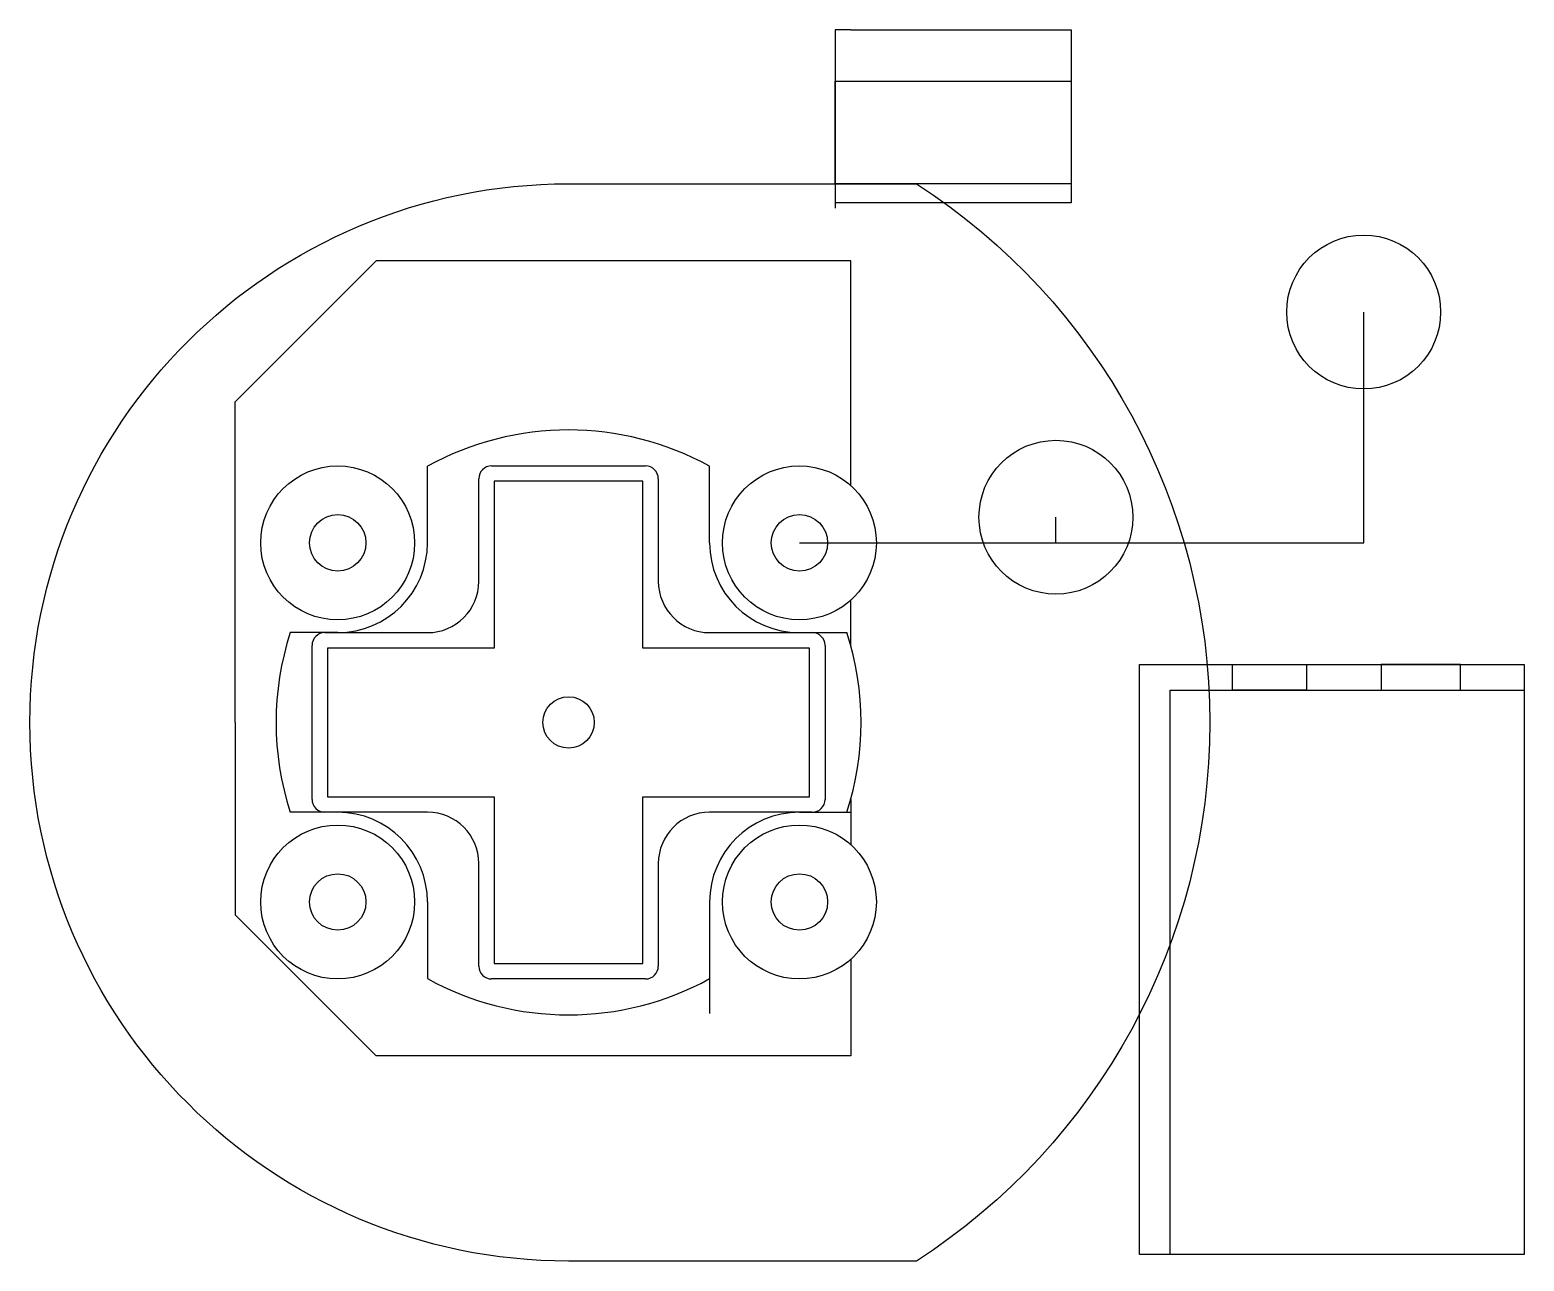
# Model space of a CAD drawing. Header units: inches. Extents: x -7.31 to -4.4, y -3.31 to -0.91.
import ezdxf

# ---------------------------------------------------------------- set-up
doc = ezdxf.new("R2010")
doc.units = ezdxf.units.IN
doc.layers.get('0').update_dxf_attribs({"linetype": 'CONTINUOUS'})

msp = doc.modelspace()

# ---------------------------------------------------------------- linework, layer by layer
for p, q in [((-5.7127, -0.9127), (-5.7427, -0.9127)), ((-5.7427, -0.9127), (-5.7427, -1.26)), ((-5.7127, -0.9127), (-5.3127, -0.9127)), ((-5.3127, -0.9127), (-5.2827, -0.9127)), ((-5.2827, -0.9127), (-5.2827, -1.25)), ((-5.8127, -1.2127), (-5.7127, -1.2127)), ((-5.2827, -1.25), (-5.7427, -1.25)), ((-6.9127, -1.6377), (-6.6377, -1.3627)), ((-5.7127, -1.3627), (-6.6377, -1.3627)), ((-5.7127, -1.8009), (-5.7127, -1.3627)), ((-4.7127, -1.9127), (-4.7127, -1.4627)), ((-6.9127, -2.2627), (-6.9127, -1.6377)), ((-6.5377, -1.9127), (-6.5377, -1.7634)), ((-6.4127, -1.7627), (-6.1127, -1.7627)), ((-5.9877, -1.9127), (-5.9877, -1.7634)), ((-6.4377, -1.9877), (-6.4377, -1.7877)), ((-6.0877, -1.7877), (-6.0877, -1.9877)), ((-5.3127, -1.9127), (-5.3127, -1.8627)), ((-5.8127, -1.9127), (-5.3127, -1.9127)), ((-5.3127, -1.9127), (-4.7127, -1.9127)), ((-5.7127, -2.1127), (-5.7127, -2.0245)), ((-6.7127, -2.0877), (-6.8053, -2.0877)), ((-6.7377, -2.0877), (-6.5377, -2.0877)), ((-5.9877, -2.0877), (-5.7877, -2.0877)), ((-5.8127, -2.0877), (-5.7202, -2.0877)), ((-6.7627, -2.4127), (-6.7627, -2.1127)), ((-5.7627, -2.1127), (-5.7627, -2.4127)), ((-5.15, -3.3), (-5.15, -2.15)), ((-5.15, -2.15), (-4.4, -2.15)), ((-4.4, -2.15), (-4.4, -2.2)), ((-5.09, -3.3), (-5.09, -2.2)), ((-5.09, -2.2), (-4.4, -2.2)), ((-4.4, -2.2), (-4.4, -3.3)), ((-6.9127, -2.2627), (-6.9127, -2.6377)), ((-5.7127, -2.4127), (-5.7127, -2.5009)), ((-6.7127, -2.4377), (-6.8053, -2.4377)), ((-6.5377, -2.4377), (-6.7377, -2.4377)), ((-5.7877, -2.4377), (-5.9877, -2.4377)), ((-5.8127, -2.4377), (-5.7127, -2.4377)), ((-6.4377, -2.7377), (-6.4377, -2.5377)), ((-6.0877, -2.5377), (-6.0877, -2.7377)), ((-6.5377, -2.6127), (-6.5377, -2.7621)), ((-5.9877, -2.6127), (-5.9877, -2.8299)), ((-6.9127, -2.6377), (-6.6377, -2.9127)), ((-5.7127, -2.7245), (-5.7127, -2.9127)), ((-6.1127, -2.7627), (-6.4127, -2.7627)), ((-5.7127, -2.9127), (-6.6377, -2.9127)), ((-5.09, -3.3), (-5.15, -3.3)), ((-4.4, -3.3), (-5.09, -3.3))]:
    msp.add_line(p, q)
for points in [[(-5.2827, -1.2127), (-5.7427, -1.2127), (-5.7427, -1.0127), (-5.2827, -1.0127)], [(-6.4077, -2.1177), (-6.7327, -2.1177), (-6.7327, -2.4077), (-6.4077, -2.4077), (-6.4077, -2.7327), (-6.1177, -2.7327), (-6.1177, -2.4077), (-5.7927, -2.4077), (-5.7927, -2.1177), (-6.1177, -2.1177), (-6.1177, -1.7927), (-6.4077, -1.7927)], [(-4.8244, -2.2), (-4.9682, -2.2), (-4.9682, -2.15), (-4.8244, -2.15)], [(-4.6784, -2.2), (-4.5238, -2.2), (-4.5238, -2.15), (-4.6784, -2.15)]]:
    msp.add_lwpolyline(points, close=True)
msp.add_lwpolyline([(-5.5845, -3.3127), (-6.2627, -3.3127, -1), (-6.2627, -1.2127), (-5.5845, -1.2127, -0.54454)], format="xyb", close=True)
for centre, radius in [((-4.7127, -1.4627), 0.15), ((-5.3127, -1.8627), 0.15), ((-6.7127, -1.9127), 0.15), ((-5.8127, -1.9127), 0.15), ((-6.7127, -1.9127), 0.055), ((-5.8127, -1.9127), 0.055), ((-6.2627, -2.2627), 0.05), ((-6.7127, -2.6127), 0.15), ((-5.8127, -2.6127), 0.15), ((-6.7127, -2.6127), 0.055), ((-5.8127, -2.6127), 0.055)]:
    msp.add_circle(centre, radius)
for centre, radius, start, end in [((-6.2627, -2.2627), 0.5701, 61.1589, 118.8411), ((-6.4127, -1.7877), 0.025, 90, 180), ((-6.1127, -1.7877), 0.025, 0, 90), ((-6.7127, -1.9127), 0.175, -90, 0), ((-5.8127, -1.9127), 0.175, 180, 270), ((-6.5377, -1.9877), 0.1, 270, 360), ((-5.9877, -1.9877), 0.1, 180, 270), ((-6.2627, -2.2627), 0.5701, 162.1233, 197.8767), ((-6.7377, -2.1127), 0.025, 90, 180), ((-5.7877, -2.1127), 0.025, 0, 90), ((-6.2627, -2.2627), 0.5701, -17.8767, 17.8767), ((-6.7377, -2.4127), 0.025, 180, 270), ((-5.7877, -2.4127), 0.025, 270, 360), ((-6.7127, -2.6127), 0.175, 0, 90), ((-6.5377, -2.5377), 0.1, 0, 90), ((-5.9877, -2.5377), 0.1, 90, 180), ((-5.8127, -2.6127), 0.175, 90, 180), ((-6.4127, -2.7377), 0.025, 180, 270), ((-6.1127, -2.7377), 0.025, 270, 360), ((-6.2627, -2.2627), 0.5701, 241.1589, 298.8411)]:
    msp.add_arc(centre, radius, start, end)

doc.saveas('drawing.dxf')
